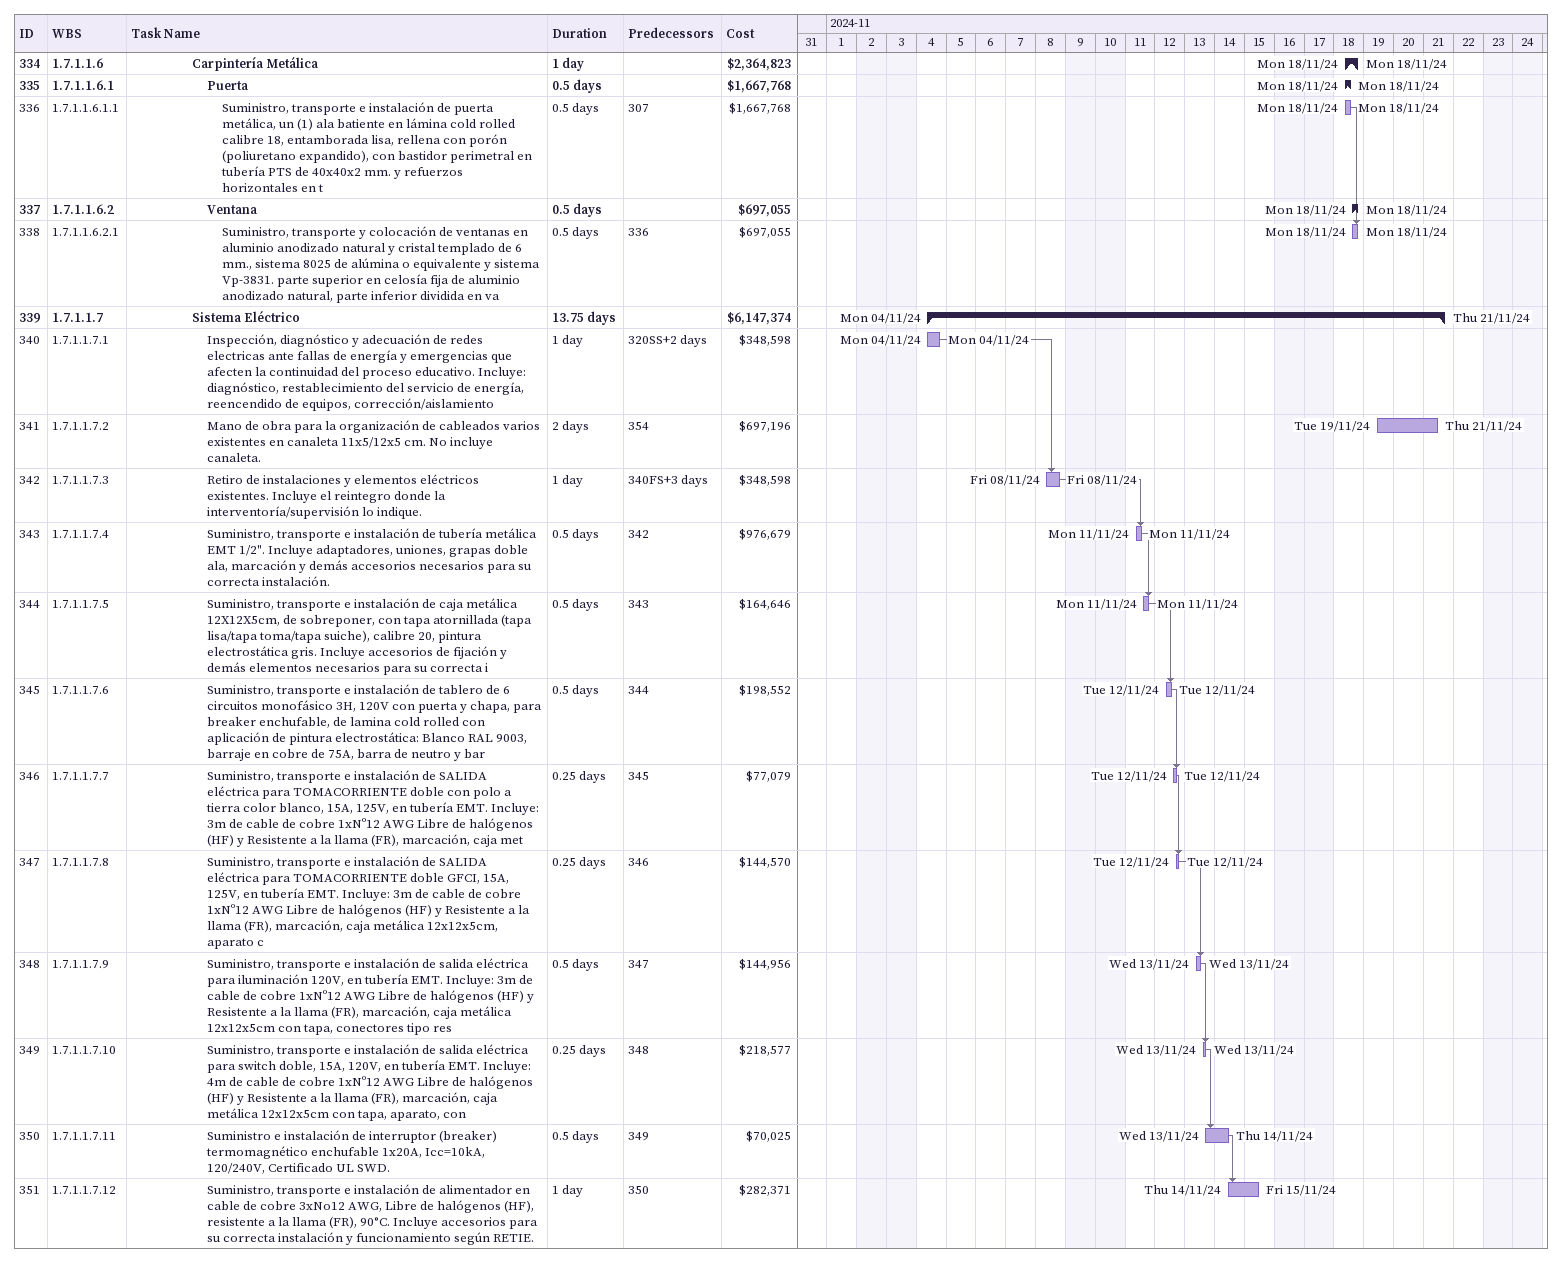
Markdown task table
| ID | WBS | Task | Duration | Start | Finish | Predecessors | Cost ($) |
|---|---|---|---|---|---|---|---|
| 334 | 1.7.1.1.6 | **Carpintería Metálica** | 1d | 2024-11-18 | 2024-11-18 |  | 2364823 |
| 335 | 1.7.1.1.6.1 | **Puerta** | 0.5d | 2024-11-18 | 2024-11-18 |  | 1667768 |
| 336 | 1.7.1.1.6.1.1 | Suministro, transporte e instalación de puerta metálica, un (1) ala batiente en lámina cold rolled calibre 18, entamborada lisa, rellena con porón (poliuretano expandido), con bastidor perimetral en tubería PTS de 40x40x2 mm. y refuerzos horizontales en t | 0.5d | 2024-11-18 | 2024-11-18 | 307 | 1667768 |
| 337 | 1.7.1.1.6.2 | **Ventana** | 0.5d | 2024-11-18 | 2024-11-18 |  | 697055 |
| 338 | 1.7.1.1.6.2.1 | Suministro, transporte y colocación de ventanas en aluminio anodizado natural y cristal templado de 6 mm., sistema 8025 de alúmina o equivalente y sistema Vp-3831. parte superior en celosía fija de aluminio anodizado natural, parte inferior dividida en va | 0.5d | 2024-11-18 | 2024-11-18 | 336 | 697055 |
| 339 | 1.7.1.1.7 | **Sistema Eléctrico** | 13.75d | 2024-11-04 | 2024-11-21 |  | 6147374 |
| 340 | 1.7.1.1.7.1 | Inspección, diagnóstico y adecuación de redes electricas ante fallas de energía y emergencias que afecten la continuidad del proceso educativo. Incluye: diagnóstico, restablecimiento del servicio de energía, reencendido de equipos, corrección/aislamiento | 1d | 2024-11-04 | 2024-11-04 | 320SS+2d | 348598 |
| 341 | 1.7.1.1.7.2 | Mano de obra para la organización de cableados varios existentes en canaleta 11x5/12x5 cm. No incluye canaleta. | 2d | 2024-11-19 | 2024-11-21 | 354 | 697196 |
| 342 | 1.7.1.1.7.3 | Retiro de instalaciones y elementos eléctricos existentes. Incluye el reintegro donde la interventoría/supervisión lo indique. | 1d | 2024-11-08 | 2024-11-08 | 340FS+3d | 348598 |
| 343 | 1.7.1.1.7.4 | Suministro, transporte e instalación de tubería metálica EMT 1/2". Incluye adaptadores, uniones, grapas doble ala, marcación y demás accesorios necesarios para su correcta instalación. | 0.5d | 2024-11-11 | 2024-11-11 | 342 | 976679 |
| 344 | 1.7.1.1.7.5 | Suministro, transporte e instalación de caja metálica 12X12X5cm, de sobreponer, con tapa atornillada (tapa lisa/tapa toma/tapa suiche), calibre 20, pintura electrostática gris. Incluye accesorios de fijación y demás elementos necesarios para su correcta i | 0.5d | 2024-11-11 | 2024-11-11 | 343 | 164646 |
| 345 | 1.7.1.1.7.6 | Suministro, transporte e instalación de tablero de 6 circuitos monofásico 3H, 120V con puerta y chapa, para breaker enchufable, de lamina cold rolled con aplicación de pintura electrostática: Blanco RAL 9003, barraje en cobre de 75A, barra de neutro y bar | 0.5d | 2024-11-12 | 2024-11-12 | 344 | 198552 |
| 346 | 1.7.1.1.7.7 | Suministro, transporte e instalación de SALIDA eléctrica para TOMACORRIENTE doble con polo a tierra color blanco, 15A, 125V, en tubería EMT. Incluye: 3m de cable de cobre 1xNº12 AWG Libre de halógenos (HF) y Resistente a la llama (FR), marcación, caja met | 0.25d | 2024-11-12 | 2024-11-12 | 345 | 77079 |
| 347 | 1.7.1.1.7.8 | Suministro, transporte e instalación de SALIDA eléctrica para TOMACORRIENTE doble GFCI, 15A, 125V, en tubería EMT. Incluye: 3m de cable de cobre 1xNº12 AWG Libre de halógenos (HF) y Resistente a la llama (FR), marcación, caja metálica 12x12x5cm, aparato c | 0.25d | 2024-11-12 | 2024-11-12 | 346 | 144570 |
| 348 | 1.7.1.1.7.9 | Suministro, transporte e instalación de salida eléctrica para iluminación 120V, en tubería EMT. Incluye: 3m de cable de cobre 1xNº12 AWG Libre de halógenos (HF) y Resistente a la llama (FR), marcación, caja metálica 12x12x5cm con tapa, conectores tipo res | 0.5d | 2024-11-13 | 2024-11-13 | 347 | 144956 |
| 349 | 1.7.1.1.7.10 | Suministro, transporte e instalación de salida eléctrica para switch doble, 15A, 120V, en tubería EMT. Incluye: 4m de cable de cobre 1xNº12 AWG Libre de halógenos (HF) y Resistente a la llama (FR), marcación, caja metálica 12x12x5cm con tapa, aparato, con | 0.25d | 2024-11-13 | 2024-11-13 | 348 | 218577 |
| 350 | 1.7.1.1.7.11 | Suministro e instalación de interruptor (breaker) termomagnético enchufable 1x20A, Icc=10kA, 120/240V, Certificado UL SWD. | 0.5d | 2024-11-13 | 2024-11-14 | 349 | 70025 |
| 351 | 1.7.1.1.7.12 | Suministro, transporte e instalación de alimentador en cable de cobre 3xNo12 AWG, Libre de halógenos (HF), resistente a la llama (FR), 90°C. Incluye accesorios para su correcta instalación y funcionamiento según RETIE. | 1d | 2024-11-14 | 2024-11-15 | 350 | 282371 |
